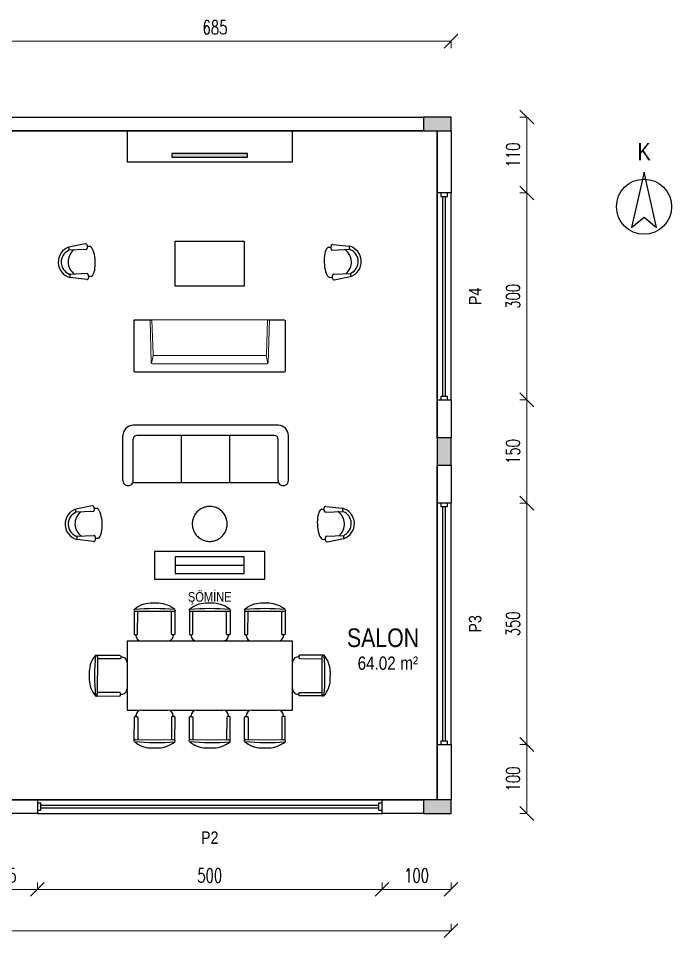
# Model space of a CAD drawing. Header units: centimetres. Extents: x -203 to 1680, y -2140 to 2963.
# Drawn here: x 732 to 1680, y -180 to 1153 of the extents above; entities that cross this region are included whole.
import ezdxf
from ezdxf.enums import TextEntityAlignment as Align

# ---------------------------------------------------------------- set-up
doc = ezdxf.new("R2010")
doc.units = ezdxf.units.CM
doc.layers.get('0').update_dxf_attribs({"color": 5, "lineweight": 0})
doc.layers.add('0_IFC_Area', color=100, linetype='Continuous', plot=False)
for name, color, linetype in [('0_IFC_Dimension', 3, 'Continuous'), ('0_IFC_Elevation_5', 252, 'Continuous'), ('0_IFC_Hatch_Structure', 251, 'Continuous'), ('0_IFC_Room_Text(No)_100', 12, 'Continuous'), ('0_IFC_Text_Explanation_100', 231, 'Continuous'), ('0_IFC_Window_Text', 60, 'Continuous'), ('1_IFC_Concrete_Section', 50, 'Continuous'), ('2_IFC_Wall', 130, 'Continuous'), ('3_IFC_Window', 136, 'Continuous'), ('6_IFC_Furniture', 35, 'Continuous')]:
    doc.layers.add(name, color=color, linetype=linetype)
doc.styles.add('IFC_TEXT', font='ARIALN.TTF')
doc.styles.add('IFC_TEXT_DIM', font='romans.shx', dxfattribs={"width": 0.7})
doc.dimstyles.new('IFC_Dim100', dxfattribs={"dimtxt": 20, "dimasz": 20, "dimexe": 0.00125, "dimexo": 0.000625, "dimgap": 10, "dimtad": 1, "dimrnd": 0.5, "dimzin": 9, "dimtxsty": 'IFC_TEXT_DIM', "dimblk": 'OBLIQUE', "dimcen": -2.5, "dimclrd": 256, "dimclre": 256, "dimclrt": 256, "dimazin": 3, "dimtfac": 1, "dimtix": 1, "dimtmove": 1, "dimatfit": 3, "dimfxl": 10, "dimfxlon": 1, "dimtfillclr": 256, "dimlwd": -1, "dimlwe": 5})

# ---------------------------------------------------------------- blocks, each defined once
blk = doc.blocks.new('0_IFC_ROOM_TEXT_50')
at = {"layer": '0_IFC_Room_Text(No)_100', "insert": (13.22, -38.45), "char_height": 9.625, "attachment_point": 1, "style": 'IFC_TEXT'}
blk.add_mtext_dynamic_manual_height_columns('m²', width=16.6949, gutter_width=6.88, heights=[0], dxfattribs=at)
at = {"layer": '0_IFC_Room_Text(No)_100', "style": 'IFC_TEXT'}
blk.add_attdef('ROOM_NAME', text='', height=13.47, dxfattribs=at).set_placement((0.68, -24.84), align=Align.MIDDLE_CENTER)
blk.add_attdef('AREA', text='', height=9.62, dxfattribs=at).set_placement((9.85, -48.1), align=Align.RIGHT)
at = {"layer": '0_IFC_Text_Explanation_100', "style": 'IFC_TEXT', "flags": 1}
for tag, p in [('DÖŞEME:', (-41.09, -62.82)), ('DUVAR:', (-41.09, -73.92)), ('TAVAN:', (-41.09, -85.18))]:
    blk.add_attdef(tag, p, '', height=7.7, dxfattribs=at)
blk = doc.blocks.new('IFC_PENCERE_500')
at = {"layer": '3_IFC_Window'}
for points in [[(0, 20), (500, 20)], [(0, 0), (500, 0)], [(5, 12), (495, 12)], [(5, 8), (495, 8)]]:
    blk.add_lwpolyline(points, dxfattribs=at)
for points in [[(0, 5), (5, 5), (5, 15), (0, 15)], [(495, 5), (500, 5), (500, 15), (495, 15)]]:
    blk.add_lwpolyline(points, close=True, dxfattribs=at)
at = {"layer": '0_IFC_Window_Text', "style": 'IFC_TEXT'}
blk.add_attdef('TİP', text='', height=18, dxfattribs=at).set_placement((250, -35), align=Align.MIDDLE_CENTER)
at = {"layer": '0_IFC_Window_Text', "style": 'IFC_TEXT', "flags": 1}
blk.add_attdef('YUKSEKLIK', text='', height=12, dxfattribs=at).set_placement((250, -60), align=Align.MIDDLE_CENTER)
blk = doc.blocks.new('IFC_PENCERE_350')
at = {"layer": '3_IFC_Window'}
for points in [[(0, 20), (350, 20)], [(0, 0), (350, 0)], [(5, 12), (345, 12)], [(5, 8), (345, 8)]]:
    blk.add_lwpolyline(points, dxfattribs=at)
for points in [[(0, 5), (5, 5), (5, 15), (0, 15)], [(345, 5), (350, 5), (350, 15), (345, 15)]]:
    blk.add_lwpolyline(points, close=True, dxfattribs=at)
at = {"layer": '0_IFC_Window_Text', "style": 'IFC_TEXT'}
blk.add_attdef('TİP', text='', height=18, dxfattribs=at).set_placement((175, -35), align=Align.MIDDLE_CENTER)
at = {"layer": '0_IFC_Window_Text', "style": 'IFC_TEXT', "flags": 1}
blk.add_attdef('YUKSEKLIK', text='', height=12, dxfattribs=at).set_placement((175, -60), align=Align.MIDDLE_CENTER)
blk = doc.blocks.new('IFC_PENCERE_300')
at = {"layer": '3_IFC_Window'}
for points in [[(0, 20), (300, 20)], [(0, 0), (300, 0)], [(5, 12), (295, 12)], [(5, 8), (295, 8)]]:
    blk.add_lwpolyline(points, dxfattribs=at)
for points in [[(0, 5), (5, 5), (5, 15), (0, 15)], [(295, 5), (300, 5), (300, 15), (295, 15)]]:
    blk.add_lwpolyline(points, close=True, dxfattribs=at)
at = {"layer": '0_IFC_Window_Text', "style": 'IFC_TEXT'}
blk.add_attdef('TİP', text='', height=18, dxfattribs=at).set_placement((150, -35), align=Align.MIDDLE_CENTER)
at = {"layer": '0_IFC_Window_Text', "style": 'IFC_TEXT', "flags": 1}
blk.add_attdef('YUKSEKLIK', text='', height=12, dxfattribs=at).set_placement((150, -60), align=Align.MIDDLE_CENTER)
blk = doc.blocks.new('IFC_TV UNITESI_240x45')
at = {"layer": '6_IFC_Furniture'}
blk.add_lwpolyline([(0, 0), (240, 0), (240, 45), (0, 45)], close=True, dxfattribs=at)
blk = doc.blocks.new('IFC_TV')
blk.add_wipeout([(0, 0), (110, 0), (110, 5), (0, 5)]).dxf.layer = '6_IFC_Furniture'
at = {"layer": '0_IFC_Elevation_5', "true_color": 0xa8a8a8}
h = blk.add_hatch(color=253, dxfattribs=at)
h.dxf.hatch_style = 1
h.paths.add_polyline_path([(110, 0), (110, 5), (0, 5), (0, 0)])
at = {"layer": '6_IFC_Furniture', "linetype": 'ByBlock', "transparency": 33554687}
blk.add_lwpolyline([(110, 0), (110, 5), (0, 5), (0, 0)], close=True, dxfattribs=at)
blk = doc.blocks.new('cube kanepe 220x761')
blk.add_wipeout([(110, -74.5), (110, -1.5), (109.9, -1.1), (109.9, -1.1), (109.6, -0.4), (109.1, -0.1), (108.5, 0), (-108.5, 0), (-109.1, -0.1), (-109.1, -0.1), (-109.6, -0.4), (-109.9, -0.9), (-110, -1.5), (-110, -74.5), (-110, -74.8), (-109.9, -75.1), (-109.6, -75.6), (-109.6, -75.6), (-109.6, -75.6), (-109.3, -75.8), (-108.5, -76), (108.5, -76), (108.9, -75.9), (109.1, -75.9), (109.3, -75.8), (109.5, -75.6), (109.7, -75.4), (109.8, -75.3), (109.8, -75.2), (109.9, -74.9)]).dxf.layer = '6_IFC_Furniture'
at = {"layer": '6_IFC_Furniture', "lineweight": 9}
for p, q in [((-109.5, -1.5), (-109.5, -74.5)), ((108.5, -0.5), (-108.5, -0.5)), ((-81.9, -24.4), (-84.3, -12.4)), ((81.9, -24.4), (84.3, -12.4)), ((109.5, -74.5), (109.5, -1.5)), ((109.5, -1.5), (109.5, -74.5)), ((-86.6, -75.5), (-84.8, -13.5)), ((-83.8, -75.5), (-82.3, -25.5)), ((83.8, -75.5), (82.3, -25.5)), ((86.6, -75.5), (84.8, -13.5)), ((-108.5, -75.5), (-83.8, -75.5)), ((108.5, -75.5), (83.8, -75.5))]:
    blk.add_line(p, q, dxfattribs=at)
at = {"layer": '6_IFC_Furniture', "lineweight": 9, "flags": 128}
for points in [[(108.5, 0), (-108.5, 0)], [(-110, -1.5), (-110, -74.5)], [(-83.3, -12), (83.3, -12)], [(110, -74.5), (110, -1.5)], [(110, -1.5), (110, -74.5)], [(-80.8, -24), (80.8, -24)], [(-108.5, -76), (108.5, -76)]]:
    blk.add_lwpolyline(points, dxfattribs=at)
at = {"layer": '6_IFC_Furniture', "lineweight": 9, "extrusion": (0, 0, -1)}
for centre, radius, start, end in [((108.5, -1.5), 1.5, 0, 90), ((108.5, -1.5), 1, 0, 90), ((83.3, -13.5), 1.5, 1.6523, 90), ((80.8, -25.5), 1.5, 1.6523, 90), ((108.5, -74.5), 1.5, 270, 0), ((108.5, -74.5), 1, 270, 0), ((-83.8, -75.7), 0.251, 272.8139, 83.8815)]:
    blk.add_arc(centre, radius, start, end, dxfattribs=at)
at = {"layer": '6_IFC_Furniture', "lineweight": 9}
for centre, radius, start, end in [((108.5, -1.5), 1.5, 0, 90), ((108.5, -1.5), 1.5, 0, 90), ((83.3, -13.5), 1.5, 1.6523, 90), ((108.5, -1.5), 1, 0, 90), ((108.5, -1.5), 1, 0, 90), ((80.8, -25.5), 1.5, 1.6523, 90), ((-83.8, -75.7), 0.251, 272.8139, 83.8815), ((108.5, -74.5), 1.5, 270, 0), ((108.5, -74.5), 1, 270, 0), ((108.5, -74.5), 1.5, 270, 0), ((108.5, -74.5), 1, 270, 0)]:
    blk.add_arc(centre, radius, start, end, dxfattribs=at)
blk = doc.blocks.new('IFC_KOLTUK TEKLI')
blk.add_wipeout([(-41.8, 25.5), (-17.7, 22.7), (-16.4, 22.3), (-15, 21.9), (-13.3, 21.1), (-11.7, 20.3), (-10, 19.2), (-8.5, 18.1), (-6.7, 16.4), (-5.8, 15.3), (-4, 13), (-2.7, 10.8), (-1.8, 8.6), (-0.8, 5.4), (-0.3, 2), (-0.3, -1.8), (-1.2, -6.1), (-2.2, -8.9), (-4.2, -12.5), (-5.9, -14.8), (-8.3, -17.1), (-10.4, -18.8), (-14.1, -20.8), (-15.8, -21.4), (-18.9, -22.1), (-23.4, -23), (-28.4, -24), (-39.7, -26.2), (-40.4, -26.1), (-41.1, -25.8), (-41.5, -25.3), (-41.9, -24.6), (-42, -22.3), (-42, -22.3), (-45.6, -22.5), (-46.8, -22.3), (-47.9, -21.5), (-48.5, -20.9), (-49.6, -19.4), (-50.1, -18.5), (-50.6, -17.4), (-51.1, -16.3), (-51.5, -15), (-52.2, -12.9), (-52.7, -10.9), (-53.1, -8.6), (-53.4, -6.8), (-53.7, -4.4), (-53.8, -1.9), (-53.9, -0.2), (-54, 2.5), (-53.8, 5.8), (-53.7, 7.4), (-53.4, 9.7), (-52.9, 12.7), (-52.4, 14.6), (-51.6, 16.8), (-51, 18.1), (-50.2, 19.7), (-49, 20.6), (-47.5, 21.2), (-45.1, 21.3), (-43.9, 21.4), (-44, 23.2), (-43.9, 23.8), (-43.8, 24.2), (-43.7, 24.4), (-43.3, 24.8), (-42.5, 25.3)]).dxf.layer = '6_IFC_Furniture'
at = {"layer": '6_IFC_Furniture'}
for p, q in [((-47.5, 21.2), (-43.9, 21.4)), ((-43.8, 18.7), (-44, 23.1)), ((-42, 17.1), (-16.9, 18.2)), ((-41.5, 25.4), (-17.7, 22.7)), ((-17.6, 21), (-17.6, 19.9)), ((-45.6, -22.5), (-42, -22.3)), ((-42, -24.1), (-42.1, -19.7)), ((-40.5, -17.9), (-15.3, -16.8)), ((-39.3, -26.2), (-15.8, -21.4)), ((-15.9, -18.6), (-15.9, -19.7))]:
    blk.add_line(p, q, dxfattribs=at)
blk.add_lwpolyline([(-47.5, 21.2), (-48.6, 20.9), (-49.7, 20), (-50.7, 18.7), (-51.6, 16.8), (-52.4, 14.6), (-53.1, 11.9), (-53.5, 9), (-53.8, 5.8), (-54, 2.5), (-53.9, -1), (-53.7, -4.4), (-53.3, -7.7), (-52.7, -10.9), (-51.9, -13.8), (-51.1, -16.3), (-50.1, -18.5), (-49, -20.3), (-47.9, -21.5), (-46.8, -22.3), (-45.6, -22.5)], dxfattribs=at)
for centre, radius, start, end in [((-41.8, 23.2), 2.24, 83.5321, 182.491), ((-42.1, 18.8), 1.75, 182.491, 272.491), ((-36.4, -0.2), 21.9, 309.3609, 55.6211), ((-23.3, 0.4), 23.1, 289.0213, 75.9607), ((-16.4, 21), 1.25, 71.4892, 182.491), ((-14.9, 20), 2.65, 182.491, 246.9129), ((-23.3, 0.4), 18.7, 298.0691, 66.9129), ((-40.4, -19.6), 1.75, 92.491, 182.491), ((-39.7, -24), 2.24, 182.491, 281.4499), ((-13.3, -18.5), 2.65, 118.0691, 182.491), ((-14.6, -19.6), 1.25, 182.491, 293.4929)]:
    blk.add_arc(centre, radius, start, end, dxfattribs=at)
blk = doc.blocks.new('IFC_COFFE TABLE 2')
blk.add_wipeout([(0, 0), (100, 0), (100, -65), (0, -65)]).dxf.layer = '6_IFC_Furniture'
at = {"layer": '6_IFC_Furniture', "transparency": 33554687}
blk.add_lwpolyline([(0, -65), (0, 0), (100, 0), (100, -65)], close=True, dxfattribs=at)
blk = doc.blocks.new('IFC_KOLTUK 3LU')
blk.add_wipeout([(-93, 134.1), (-93, -105.9), (-5.5, -105.9), (-5.5, 134.1)]).dxf.layer = '6_IFC_Furniture'
at = {"layer": '6_IFC_Furniture'}
for p, q in [((-13, 134.1), (-78, 134.1)), ((-93, 119.1), (-93, -90.9)), ((-78, 114.1), (-78, -85.9)), ((-13, 119.1), (-73, 119.1)), ((-10, -91.6), (-10, 119.7)), ((-10, 49.1), (-78, 49.1)), ((-10, -20.9), (-78, -20.9)), ((-13, -90.9), (-73, -90.9)), ((-13, -105.9), (-78, -105.9))]:
    blk.add_line(p, q, dxfattribs=at)
for centre, radius, start, end in [((-78, 119.1), 15, 90, 180), ((-13, 126.6), 7.5, 270, 90), ((-73, 114.1), 5, 90, 180), ((-78, -90.9), 15, 180, 270), ((-73, -85.9), 5, 180, 270), ((-13, -98.4), 7.5, 270, 90)]:
    blk.add_arc(centre, radius, start, end, dxfattribs=at)
blk = doc.blocks.new('IFC_COFFE TABLE')
at = {"transparency": 33554687}
blk.add_wipeout([(1.6, -25.3), (3.2, -25.1), (4.8, -24.9), (6.3, -24.5), (7.8, -24.1), (9.3, -23.5), (10.8, -22.9), (12.2, -22.2), (13.6, -21.4), (14.9, -20.5), (16.2, -19.5), (17.4, -18.5), (18.5, -17.3), (19.5, -16.1), (20.5, -14.9), (21.4, -13.6), (22.2, -12.2), (22.9, -10.8), (23.6, -9.3), (24.1, -7.8), (24.5, -6.3), (24.9, -4.7), (25.1, -3.2), (25.3, -1.6), (25.3, 0), (25.3, 1.6), (25.1, 3.2), (24.9, 4.8), (24.5, 6.3), (24.1, 7.8), (23.5, 9.3), (22.9, 10.8), (22.2, 12.2), (21.4, 13.6), (20.5, 14.9), (19.5, 16.2), (18.5, 17.4), (17.3, 18.5), (16.1, 19.5), (14.9, 20.5), (13.6, 21.4), (12.2, 22.2), (10.8, 22.9), (9.3, 23.6), (7.8, 24.1), (6.3, 24.5), (4.7, 24.9), (3.2, 25.1), (1.6, 25.3), (0, 25.3), (-1.6, 25.3), (-3.2, 25.1), (-4.8, 24.9), (-6.3, 24.5), (-7.8, 24.1), (-9.3, 23.5), (-10.8, 22.9), (-12.2, 22.2), (-13.6, 21.4), (-14.9, 20.5), (-16.2, 19.5), (-17.4, 18.5), (-18.5, 17.3), (-19.5, 16.1), (-20.5, 14.9), (-21.4, 13.6), (-22.2, 12.2), (-22.9, 10.8), (-23.6, 9.3), (-24.1, 7.8), (-24.5, 6.3), (-24.9, 4.7), (-25.1, 3.2), (-25.3, 1.6), (-25.3, 0), (-25.3, -1.6), (-25.1, -3.2), (-24.9, -4.8), (-24.5, -6.3), (-24.1, -7.8), (-23.5, -9.3), (-22.9, -10.8), (-22.2, -12.2), (-21.4, -13.6), (-20.5, -14.9), (-19.5, -16.2), (-18.5, -17.4), (-17.3, -18.5), (-16.1, -19.5), (-14.9, -20.5), (-13.6, -21.4), (-12.2, -22.2), (-10.8, -22.9), (-9.3, -23.6), (-7.8, -24.1), (-6.3, -24.5), (-4.7, -24.9), (-3.2, -25.1), (-1.6, -25.3), (0, -25.3)], dxfattribs=at).dxf.layer = '6_IFC_Furniture'
at = {"layer": '6_IFC_Furniture', "transparency": 33554687}
blk.add_lwpolyline([(1.6, -25.3), (3.2, -25.1), (4.8, -24.9), (6.3, -24.5), (7.8, -24.1), (9.3, -23.5), (10.8, -22.9), (12.2, -22.2), (13.6, -21.4), (14.9, -20.5), (16.2, -19.5), (17.4, -18.5), (18.5, -17.3), (19.5, -16.1), (20.5, -14.9), (21.4, -13.6), (22.2, -12.2), (22.9, -10.8), (23.6, -9.3), (24.1, -7.8), (24.5, -6.3), (24.9, -4.7), (25.1, -3.2), (25.3, -1.6), (25.3, 0), (25.3, 1.6), (25.1, 3.2), (24.9, 4.8), (24.5, 6.3), (24.1, 7.8), (23.5, 9.3), (22.9, 10.8), (22.2, 12.2), (21.4, 13.6), (20.5, 14.9), (19.5, 16.2), (18.5, 17.4), (17.3, 18.5), (16.1, 19.5), (14.9, 20.5), (13.6, 21.4), (12.2, 22.2), (10.8, 22.9), (9.3, 23.6), (7.8, 24.1), (6.3, 24.5), (4.7, 24.9), (3.2, 25.1), (1.6, 25.3), (0, 25.3), (-1.6, 25.3), (-3.2, 25.1), (-4.8, 24.9), (-6.3, 24.5), (-7.8, 24.1), (-9.3, 23.5), (-10.8, 22.9), (-12.2, 22.2), (-13.6, 21.4), (-14.9, 20.5), (-16.2, 19.5), (-17.4, 18.5), (-18.5, 17.3), (-19.5, 16.1), (-20.5, 14.9), (-21.4, 13.6), (-22.2, 12.2), (-22.9, 10.8), (-23.6, 9.3), (-24.1, 7.8), (-24.5, 6.3), (-24.9, 4.7), (-25.1, 3.2), (-25.3, 1.6), (-25.3, 0), (-25.3, -1.6), (-25.1, -3.2), (-24.9, -4.8), (-24.5, -6.3), (-24.1, -7.8), (-23.5, -9.3), (-22.9, -10.8), (-22.2, -12.2), (-21.4, -13.6), (-20.5, -14.9), (-19.5, -16.2), (-18.5, -17.4), (-17.3, -18.5), (-16.1, -19.5), (-14.9, -20.5), (-13.6, -21.4), (-12.2, -22.2), (-10.8, -22.9), (-9.3, -23.6), (-7.8, -24.1), (-6.3, -24.5), (-4.7, -24.9), (-3.2, -25.1), (-1.6, -25.3), (0, -25.3)], close=True, dxfattribs=at)
blk = doc.blocks.new('IFC_SOMINE_160x40')
at = {"layer": '6_IFC_Furniture'}
blk.add_line((30, 20), (130, 20), dxfattribs=at)
for points in [[(0, 0), (160, 0), (160, 40), (0, 40)], [(30, 8), (130, 8), (130, 32), (30, 32)]]:
    blk.add_lwpolyline(points, close=True, dxfattribs=at)
blk = doc.blocks.new('IFC_SAND2')
blk.add_wipeout([(-19, 0), (19, 0), (22.5, -0.8), (22.5, -0.8), (24.7, -2.4), (25.4, -3.2), (26.2, -4.4), (26.2, -4.4), (26.8, -6.1), (26.9, -6.9), (27, -8.1), (27, -9.3), (28.1, -9.3), (28.5, -9.4), (29.2, -9.8), (29.2, -9.8), (29.2, -9.8), (29.5, -10.3), (29.6, -10.9), (29.5, -44.2), (29.5, -44.2), (29.6, -44.4), (29.6, -44.4), (29.7, -44.7), (29.8, -44.9), (29.8, -45), (29.8, -45.3), (29.8, -45.3), (29.6, -45.6), (29.5, -45.8), (29.4, -45.9), (26.9, -47.9), (26.1, -48.4), (23.8, -49.8), (21.1, -51.3), (19.4, -52.1), (17.3, -52.9), (15.2, -53.5), (13.5, -54), (10.2, -54.6), (7.9, -54.8), (5.1, -55), (2.5, -54.9), (0, -54.9), (0, -54.9), (-2.9, -54.9), (-4.2, -54.9), (-6, -54.9), (-7.5, -54.8), (-9.3, -54.7), (-12.2, -54.2), (-14.6, -53.6), (-16.4, -53.1), (-18.5, -52.3), (-21.6, -50.9), (-22.5, -50.5), (-27.2, -47.5), (-29.4, -45.7), (-29.7, -44.3), (-29.5, -44), (-29.4, -10.7), (-29.4, -10.7), (-29.3, -10.2), (-29.3, -10.2), (-28.9, -9.6), (-28.9, -9.6), (-28.5, -9.3), (-28.5, -9.3), (-27.8, -9.1), (-27, -9.1), (-27, -8.7), (-27, -8.7), (-27, -8.1), (-27, -7.1), (-26.9, -6.7), (-26.7, -5.9), (-26.5, -5.2), (-26.1, -4.4), (-25.8, -3.8), (-25.5, -3.4), (-25, -2.7), (-24.3, -2), (-23.6, -1.5), (-22.9, -1.1), (-22.7, -0.9), (-21.3, -0.3), (-19.8, 0)]).dxf.layer = '6_IFC_Furniture'
at = {"layer": '6_IFC_Furniture'}
for p, q in [((-27, -9.3), (-27, -8.1)), ((-19, 0), (19, 0)), ((27, -9.3), (27, -8.1)), ((-29.4, -45.7), (-29.7, -44.3)), ((-27.5, -42.9), (27.5, -43.1)), ((-6, -54.9), (5.9, -55))]:
    blk.add_line(p, q, dxfattribs=at)
for points in [[(-29.5, -44), (-29.4, -10.7, -0.414214), (-27.8, -9.1), (-26, -9.1, -0.414214), (-24.4, -10.7), (-24.5, -42.9)], [(29.5, -44.2), (29.6, -10.9, 0.414214), (28.1, -9.3), (26.2, -9.3, 0.414214), (24.6, -10.9), (24.5, -43.1)]]:
    blk.add_lwpolyline(points, format="xyb", dxfattribs=at)
for centre, radius, start, end in [((-19, -8.1), 8.07, 90.1985, 180.1985), ((19, -8.1), 8.07, 359.8015, 89.8015), ((-27.5, -45.3), 2.39, 89.8015, 157.1315), ((1.1, 277.2), 324.3, 264.6038, 274.9992), ((-4.7, -17.2), 37.7, 229.0749, 268.0364), ((4.9, -17.2), 37.7, 271.5666, 310.528), ((27.5, -45.5), 2.39, 22.4715, 89.8015), ((28.6, -45), 1.2, 310.528, 22.4715)]:
    blk.add_arc(centre, radius, start, end, dxfattribs=at)
blk = doc.blocks.new('IFC_YEMEK MASASI_240x100_8K')
at = {"layer": '6_IFC_Furniture'}
blk.add_lwpolyline([(0, 0), (240, 0), (240, 100), (0, 100)], close=True, dxfattribs=at)
for p, rotation in [((40, 100), 180), ((120, 100), 180), ((200, 100), 180), ((0, 50), 270), ((240, 50), 90)]:
    blk.add_blockref('IFC_SAND2', p, dxfattribs=dict(rotation=rotation))
for p in [(40, 0), (120, 0), (200, 0)]:
    blk.add_blockref('IFC_SAND2', p)
blk = doc.blocks.new('_Oblique')
at = {"color": 0, "linetype": 'ByBlock', "lineweight": -2}
blk.add_line((-0.5, -0.5), (0.5, 0.5), dxfattribs=at)

msp = doc.modelspace()

# ---------------------------------------------------------------- hatches: boundary and pattern name
at = {"layer": '0_IFC_Hatch_Structure'}
for points in [[(1360, 990), (1360, 1010), (1320, 1010), (1320, 990)], [(1360, 505), (1360, 545), (1340, 545), (1340, 505)], [(1360, 0), (1360, 20), (1320, 20), (1320, 0)]]:
    msp.add_hatch(color=256, dxfattribs=at).paths.add_polyline_path(points)

# ---------------------------------------------------------------- linework, layer by layer
at = {"layer": '0_IFC_Area'}
msp.add_lwpolyline([(1340, 20), (680, 20), (680, 990), (1340, 990)], close=True, dxfattribs=at)
at = {"layer": '0_IFC_Text_Explanation_100'}
msp.add_lwpolyline([(1640, 930), (1622, 850), (1640, 865), (1658, 850)], close=True, dxfattribs=at)
msp.add_circle((1640, 880), 40, dxfattribs=at)
at = {"layer": '1_IFC_Concrete_Section'}
for points in [[(1360, 990), (1360, 1010), (1320, 1010), (1320, 990)], [(1360, 505), (1360, 545), (1340, 545), (1340, 505)], [(1360, 0), (1360, 20), (1320, 20), (1320, 0)]]:
    msp.add_lwpolyline(points, close=True, dxfattribs=at)
at = {"layer": '2_IFC_Wall'}
for points in [[(695, 990), (695, 1010), (1320, 1010), (1320, 990)], [(1360, 900), (1340, 900), (1340, 990), (1360, 990)], [(1340, 600), (1360, 600), (1360, 545), (1340, 545)], [(1340, 450), (1340, 505), (1360, 505), (1360, 450)], [(1340, 100), (1360, 100), (1360, 20), (1340, 20)], [(760, 20), (760, 0), (695, 0), (695, 20)], [(1260, 20), (1320, 20), (1320, 0), (1260, 0)]]:
    msp.add_lwpolyline(points, close=True, dxfattribs=at)

# ---------------------------------------------------------------- block references
for name, p in [('IFC_TV UNITESI_240x45', (890, 945)), ('IFC_SOMINE_160x40', (930, 340))]:
    msp.add_blockref(name, p)
at = {"rotation": 90}
for name, p, values in [('IFC_PENCERE_300', (1360, 600), {'TİP': 'P4'}), ('IFC_PENCERE_350', (1360, 100), {'TİP': 'P3'})]:
    msp.add_blockref(name, p, dxfattribs=at).add_auto_attribs(values)
at = {"xscale": 2, "yscale": 2}
msp.add_blockref('0_IFC_ROOM_TEXT_50', (1260, 304.6), dxfattribs=at).add_auto_attribs({'ROOM_NAME': 'SALON', 'AREA': '64.02'})
msp.add_blockref('IFC_PENCERE_500', (760, 0)).add_auto_attribs({'TİP': 'P2'})

# ---------------------------------------------------------------- texts
at = {"layer": '0_IFC_Text_Explanation_100', "attachment_point": 5, "style": 'IFC_TEXT'}
for s, insert, char_height in [('K', (1640, 960), 25), ('ŞÖMİNE', (1010, 312), 14)]:
    msp.add_mtext(s, dxfattribs=dict(at, insert=insert, char_height=char_height))

# ---------------------------------------------------------------- dimensions: what is measured, and where the dimension line sits
at = {"layer": '0_IFC_Dimension'}
for base, p1, p2, override in [((675, 1120), (675, 1010), (1360, 1010), {"dimse1": 1, "dimclrd": 0, "dimclre": 0, "dimtix": 1, "dimtvp": 0}), ((0, -170), (0, 0), (1360, 0), {"dimclrd": 0, "dimclre": 0, "dimtix": 1, "dimtvp": 0}), ((675, -110), (675, 0), (760, 0), {"dimse1": 1, "dimclrd": 0, "dimclre": 0, "dimtix": 1, "dimtvp": 0}), ((760, -110), (760, 0), (1260, 0), {"dimse1": 1, "dimclrd": 0, "dimclre": 0, "dimtix": 1, "dimtvp": 0}), ((1260, -110), (1260, 0), (1360, 0), {"dimse1": 1, "dimclrd": 0, "dimclre": 0, "dimtix": 1, "dimtvp": 0})]:
    msp.add_linear_dim(base=base, p1=p1, p2=p2, dimstyle='IFC_Dim100', override=override, dxfattribs=at).render()
for base, p1, p2, override in [((1470, 900), (1360, 900), (1360, 1010), {"dimse1": 1, "dimclrd": 0, "dimclre": 0, "dimtix": 1, "dimtvp": 0}), ((1470, 600), (1360, 600), (1360, 900), {"dimse1": 1, "dimclrd": 0, "dimclre": 0, "dimtix": 1, "dimtvp": 0}), ((1470, 450), (1360, 450), (1360, 600), {"dimse1": 1, "dimclrd": 0, "dimclre": 0, "dimtix": 1, "dimtvp": 0}), ((1470, 100), (1360, 100), (1360, 450), {"dimse1": 1, "dimclrd": 0, "dimclre": 0, "dimtix": 1, "dimtvp": 0}), ((1470, 0), (1360, 0), (1360, 100), {"dimclrd": 0, "dimclre": 0, "dimtix": 1, "dimtvp": 0})]:
    msp.add_linear_dim(base=base, p1=p1, p2=p2, angle=90, dimstyle='IFC_Dim100', override=override, dxfattribs=at).render()

# ---------------------------------------------------------------- next in the draw order: block references
for name, p in [('IFC_TV', (955, 952)), ('IFC_COFFE TABLE 2', (960, 830)), ('IFC_KOLTUK TEKLI', (1230, 800)), ('IFC_COFFE TABLE', (1010, 420)), ('IFC_KOLTUK TEKLI', (1220, 420)), ('IFC_YEMEK MASASI_240x100_8K', (890, 150))]:
    msp.add_blockref(name, p)
for name, p, rotation in [('IFC_KOLTUK TEKLI', (790, 800), 180), ('cube kanepe 220x761', (1010, 640), 180), ('IFC_KOLTUK 3LU', (990, 470), 270), ('IFC_KOLTUK TEKLI', (800, 420), 180)]:
    msp.add_blockref(name, p, dxfattribs=dict(rotation=rotation))

doc.saveas('drawing.dxf')
